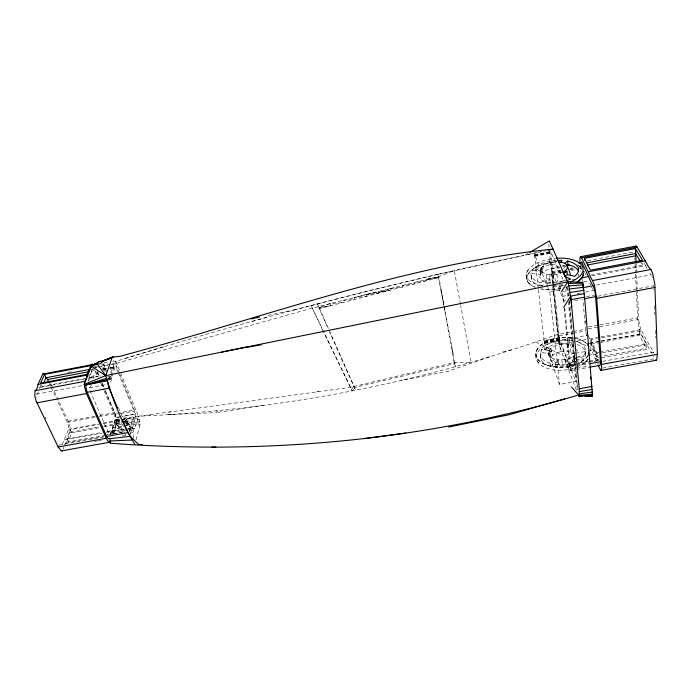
<?xml version="1.0" encoding="UTF-8"?>
<svg xmlns="http://www.w3.org/2000/svg" width="692" height="692" viewBox="0 0 692 692"><rect width="100%" height="100%" fill="white"/><g stroke="black" fill="none" stroke-linecap="round" stroke-linejoin="round"><path stroke-width="0.52" stroke-dasharray="3.46 2.59" d="M553.989 285.363L550.728 251.628L563.703 281.03M428.106 279.084L438.642 277.008L426.713 279.438L426.722 280.684L414.629 282.448L414.629 283.832L402.554 285.459L402.545 286.981L390.487 288.469L390.47 290.13L365.618 294.671M366.388 294.472L366.353 296.41L354.356 297.474L354.313 299.541L342.332 300.475L342.28 302.681L330.326 303.468L319.099 307.698L329.781 305.933M330.326 303.468L330.257 305.812L319.099 307.698M112.952 434.161L116.317 423.296L116.118 419.144L119.301 418.729M547.13 286.246L546.844 283.556L549.682 279.231L549.958 274.646L546.844 274.196A13.312 6.314 -7 0 1 541.793 267.328L543.332 265.719A13.312 6.314 -7 0 1 551.68 262.251L556.766 261.81A28.407 13.658 -6.9 0 0 529.38 272.423A28.407 13.658 -6.9 0 0 535.219 287.197M125.451 422.89L127.423 422.674L128.392 423.357L130.918 429.36L129.188 431.289M574.438 354.39A12.525 6.894 -5.5 0 0 570.113 352.038L567.189 351.467L567.146 344.106L569.654 339.781L558.176 340.248A22.672 12.361 -5.6 0 0 544.068 346.415L544.431 349.581L551.083 351.545L552.96 355.16L551.533 356.864A12.525 6.894 -5.5 0 0 556.411 364.52C562.267 366.033 569.032 365.246 573.832 361.362A12.525 6.894 -5.5 0 0 575.242 359.624M128.392 423.357L127.786 424.551L125.953 425.554M123.773 418.824L125.771 418.591L126.748 419.265L127.925 422.509L126.204 424.058M556.973 282.466L550.062 282.82L546.49 282.275A15.224 7.318 -6.9 0 1 540.729 274.3L541.092 269.015L539.924 276.246M549.18 259.171L549.188 260.071A3.893 0.502 80 0 0 549.327 261.412L549.56 262.839M117.865 371.924C116.948 371.258 116.697 366.172 115.01 367.34L111.628 377.131L111.213 380.159A16.859 5.899 78.5 0 1 110.374 382.589L109.812 383.463M92.373 368.265L88.559 378.29L88.247 380.6A15.371 5.752 78.4 0 1 88.092 381.283M540.815 288.867A28.51 13.702 -6.9 0 0 560.667 288.659L560.667 287.837A4.057 0.554 79.8 0 0 560.529 286.445L560.286 284.957M538.229 288.356L534.605 254.751L547.407 286.237M557.319 338.025L557.319 338.717A3.685 0.458 79.4 0 0 557.449 339.919L557.666 341.251M133.452 437.984L133.236 430.173L133.928 428.677L135.001 428.27L138.426 416.238L120.849 373.602M102.554 368.94C103.731 368.118 106.879 368.888 104.924 370.445M103.229 363.698L105.201 368.378L103.333 370.237M130.684 434.334L130.771 433.581A20.717 6.851 80.5 0 1 132.414 427.864L135.667 417.06L135.398 412.596L119.854 374.381M441.228 290.182L442.837 299.351M540.729 274.3L542.485 272.44L543.332 265.719L542.104 268.903L540.34 270.762L540.729 274.3L532.745 273.738L532.338 270.209L540.34 270.762L541.793 267.328M135.978 439.87L140.216 424.153L138.426 416.238L120.365 418.591M88.853 380.591L89.173 378.169L92.469 369.502M39.522 388.35L40.88 384.769M568.556 369.502L568.573 368.75A3.841 0.493 79.2 0 0 568.452 367.504L568.262 366.284M138.599 416.705L138.668 416.221M546.844 274.196L546.109 278.703L546.49 282.275L541.628 286.28L541.231 282.699A23.935 11.435 -7 0 1 532.338 270.209M570.113 352.038L570.822 347.946L570.519 344.754L574.922 340.767M108.359 379.648L110.46 379.216L111.403 378.23L111.827 372.884L115.815 361.388L115.088 359.797L113.099 360.35M91.266 385.167A16.816 6.245 78.5 0 1 90.756 386.274L89.605 387.676L89.796 390.227M64.754 444.818A18.961 7.629 80.8 0 1 65.506 443.546L65.861 443.096C69.459 436.358 72.141 428.357 68.145 421.194L52.938 388.471M62.28 444.662A20.561 8.287 80.7 0 1 64.166 440.32L68.491 429.386L68.612 426.255L67.47 422.405L56.588 399.033M38.579 391.75A15.293 6.531 78.2 0 1 37.714 393.203L36.641 394.172L36.451 397.45M328.345 328.311L317.559 303.84L319.652 308.571L438.468 277.622L438.806 276.419L437.828 274.317L365.047 291.739L293.183 310.215M129.292 431.739L129.499 430.908A22.213 7.361 80.4 0 1 131.272 424.81L134.507 414.084L122.112 416.368M118.436 423.443L103.688 426.099M113.004 434.515C116.135 427.621 118.159 419.741 114.535 412.64L104.942 390.245M110.435 434.386A22.17 7.785 80.5 0 1 112.372 428.262L115.91 417.51L121.083 416.558M112.908 433.884L110.876 434.247L116.118 419.144L121.135 420.926M110.625 373.187L114.457 363.594L116.048 365.315L119.448 373.386M92.875 378.844L95.816 370.981M105.945 435L68.266 441.868L71.691 432.734L70.29 429.706L98.904 424.455M68.266 441.868L66.83 438.823L70.29 429.706M571.696 362.893L572.665 360.385L572.362 357.159L574.827 355.403L575.13 358.629L573.832 361.362M558.591 266.299L551.204 268.124L552.683 285.701M561.385 270.745L552.13 272.51L552.934 282.613M86.682 378.048L42.091 386.473L42.965 384.527M217.764 410.59L216.769 412.596L167.879 414.603M574.966 364.943C568.98 367.547 562.259 368.083 555.797 367.53L558.427 362.963L555.036 362.271L550.46 366.414A22.628 12.395 -5.5 0 1 541.827 352.617L541.464 349.451L549.085 350.316A14.463 7.889 -5.6 0 0 554.69 359.062L555.036 362.271L556.411 364.52M569.654 339.781L569.957 342.955L567.457 347.289L570.822 347.946L573.746 345.282M555.797 367.53L555.451 364.303L558.089 359.745L565.623 359.485L575.026 357.781M528.178 269.923C525.02 274.075 525.522 280.372 529.475 283.85M537.407 348.967C534.458 353.387 535.132 359.65 538.947 363.343M585.83 361.778L588.987 357.799M588.027 355.428L585.553 358.534A26.979 14.714 -5.6 0 1 579.1 362.824M576.125 358.923L582.128 360.688L581.842 357.453L584.368 354.304A22.672 12.361 -5.6 0 0 579.403 342.514L576.419 341.355M586.176 339.564L559.776 344.4A14.463 7.889 -5.6 0 0 550.737 348.361L549.085 350.316L550.893 358.664L549.439 353.491L551.083 351.545L550.737 348.361L544.068 346.415M550.46 366.414L550.105 363.205L554.69 359.062L558.089 359.745L559.361 365.125L558.427 362.963M566.013 266.221L563.288 268.461L562.951 264.915M541.231 282.699L546.109 278.703L549.682 279.231M577.033 359.719L572.362 357.159L565.623 359.485A39.773 5 79 0 1 569.516 369.537L570.217 370.713L570.467 367.158L564.759 307.81M575.13 358.629L572.665 360.385L575.467 361.933M528.074 253.41L525.297 255.045L540.781 251.75M98.904 372.72L89.173 378.169L101.534 375.289M124.681 429.611L112.294 431.211L123.167 425.398L116.118 419.144M577.145 360.601C570.502 364.018 562.838 364.987 555.451 364.303M562.587 281.013L565.079 279.966M563.063 272.146L556.861 274.222L549.958 274.646L550.062 282.82M112.294 431.211L123.773 426.471M124.283 421.964L126.385 421.419L127.951 422.137M124.3 421.454L126.134 420.459L126.835 419.248M116.585 363.265L311.997 308.113L438.806 276.419L454.298 270.581L460.448 304.281M549.292 250.02L557.942 334.245L523.931 345.948L489.849 356.735L447.577 371.457L400.979 380.418M390.487 288.469L378.42 292.422L378.403 293.27L366.388 294.55L354.356 297.474M112.779 362.106L115.815 361.388C249.985 319.583 386.205 284.455 523.697 255.383M125.598 358.387L164.661 346.519M489.849 356.735C375.825 391.274 257.441 411.083 138.426 416.238L350.187 387.364L453.961 362.634L471.01 362.184L460.638 305.31M104.129 362.833L109.111 361.458M169.678 414.499L171.737 414.387M251.802 321.451L269.153 316.711M169.159 412.051L170.69 411.835M316.382 391.966L318.917 391.629M558.92 282.102L561.766 281.367M562.708 285.649L551.351 287.18M366.388 294.55L378.429 291.47L378.42 292.422L389.267 290.441M102.191 368.006L104.233 367.746L105.201 368.378M127.985 428.884L129.949 428.668L130.918 429.36M511.699 349.823L501.57 352.271L501.691 352.989M93.567 366.613L96.603 365.904M101.655 364.719L107.727 363.291M541.594 251.628L437.828 274.317L455.673 366.622L453.961 362.634L438.806 276.419M543.644 251.205L545.53 250.807M267.847 315.396L295.994 309.48M107.675 376.855L110.815 376.24M534.561 254.794L550.728 251.628M534.535 255.002L550.797 251.741M534.544 255.348L550.642 252.234M534.57 255.806L550.668 252.701M534.631 256.36L550.711 253.255M562.708 265.512L564.767 265.123M587.603 260.746L636.441 251.395M556.1 260.356L550.028 261.135A23.935 11.435 -7 0 0 535.124 267.311L535.522 270.832L542.485 272.44A15.224 7.318 -6.9 0 1 552.026 268.47L560.485 266.844M562.553 266.446L565.658 265.858M551.264 271.93L560.797 270.114M570.32 268.297L572.44 267.89M569.611 269.171L573.729 268.392M552.13 272.51L552.519 273.029L561.792 271.264M570.044 269.69L573.132 269.093M579.316 267.916L581.375 267.519M552.06 274.075L561.619 272.25M571.177 270.425L575.424 269.62M579.671 268.807L581.799 268.401M68.05 372.408L72.236 371.621M95.159 367.262L110.391 364.364M111.412 364.174L114.457 363.594M93.394 368.066L97.468 367.296M98.489 367.106L107.649 365.359M111.723 364.589L113.756 364.2M91.517 369.632L94.7 369.026M590.726 275.148L642.747 265.278L642.66 263.271M559.906 281.981L563.772 281.246M564.733 281.064L566.67 280.692M591.928 275.9L645.722 265.693L646.648 267.942A30.958 7.24 80.5 0 0 647.115 268.963M91.197 371.267L95.349 370.48M102.779 369.07L105.971 368.464M110.21 367.66L116.585 366.457M103.307 369.243L108.35 368.282M109.362 368.092L115.408 366.95M102.883 369.64L105.919 369.07M109.959 368.3L115.01 367.34M104.163 370.289L106.17 369.909M110.201 369.139L116.239 367.997M563.625 285.675L558.332 286.678L559.387 289.922A33.571 4.619 80 0 0 561.593 295.095L562.89 297.802L563.746 304.091M583.728 281.869L587.958 281.073M39.634 387.529L84.398 379.078M88.559 378.29L100.971 375.946M547.804 287.215L549.794 292.119L561.022 290M565.104 289.23L567.137 288.841L567.942 297.37M562.985 291.41L568.21 290.424M596.443 285.095L651.259 274.759L650.368 274.023A30.958 7.24 80.5 0 1 648.516 271.593M108.549 377.711L111.628 377.131M108.246 378.827L111.403 378.23M36.641 394.172L82.902 385.461M562.44 296.384L568.694 295.207M577.033 293.633L581.193 292.854M585.363 292.067L593.693 290.502M89.605 387.676L108.263 384.172M563.444 300.908L565.528 300.518M586.392 296.6L594.731 295.034M574.715 300.553L581.003 299.377M597.776 296.228L653.784 285.735L653.931 289.991M68.145 421.194L95.557 416.143M99.778 415.364L114.535 412.64M67.47 422.405L94.942 417.345M99.164 416.558L134.585 410.027M588.408 326.918L598.883 324.989M599.929 324.79L637.635 317.844L635.533 273.911M105.054 390.167L115.503 414.569L119.638 413.807M120.668 413.617L134.101 411.143L134.456 414.266L122.06 416.549M550.737 348.361L552.96 355.16A12.525 6.894 -5.5 0 1 560.797 351.7L557.691 334.409L572.44 331.693M573.495 331.503L585.086 329.366M588.243 328.786L598.753 326.849M599.808 326.659L638.707 319.488L637.332 290.346M564.162 308.347L569.611 365.921A3.728 0.484 79.2 0 1 569.127 365.402L568.876 364.615A42.523 5.354 79 0 0 565.39 355.671L559.404 340.438L558.409 335.992L572.154 333.457M573.21 333.267L585.89 330.932M121.022 416.74L115.858 417.691L115.503 414.569M568.34 301.634L575.813 381.543L559.508 384.458L544.63 343.379L544.12 340.611L559.344 337.817L554.102 286.436M544.189 341.156L559.404 338.362L559.344 337.817M544.267 341.71L559.482 338.916L559.404 338.362M68.491 429.386L98.1 423.954M103.393 422.985L120.183 419.897M121.212 419.715L135.667 417.06M544.362 342.237L559.577 339.452L575.813 381.543M103.143 423.677L114.803 421.54L116.118 424.594L104.483 426.73M544.457 342.722L559.672 339.928M544.543 343.102L573.166 337.912M574.23 337.722L586.937 335.386M544.63 343.379L559.845 340.585M69.935 432.327L99.475 426.869M71.691 432.734L100.254 427.5M589.333 338.985L599.877 337.056M600.924 336.866L640.965 329.539L648.932 344.391A40.136 8.555 78.5 0 1 653.784 353.171M590.951 339.755L596.694 352.73L597.032 357.167L591.297 344.14L590.951 339.755L597.248 338.604M601.443 337.834L639.235 330.923L646.068 343.768L646.259 348.258L602.274 356.216M112.597 427.95L125.183 425.649M126.229 425.459L131.48 424.499M589.619 343.18L600.12 341.268M601.166 341.078L641.077 333.786L649.702 349.694A36.892 7.854 78.5 0 1 652.115 353.724M589.645 343.258L600.146 341.338M601.201 341.147L641.112 333.855L638.958 327.255L637.635 317.844M66.83 438.823L102.485 432.318M106.68 431.548L111.931 430.597L113.272 433.668M64.468 439.93L102.252 433.045M106.447 432.275L124.275 429.023M128.461 428.262L132.656 427.492M591.297 344.14L599.67 342.609M600.717 342.419L639.443 335.361L646.259 348.258M106.992 434.81L125.105 431.497M113.92 433.694L123.072 432.033M129.17 430.917L133.236 430.173M65.861 443.096L103.575 436.228M58.638 445.207L104.57 436.842M565.148 355.204L574.576 353.491M575.623 353.301L587.136 351.207M588.191 351.017L594.471 349.875L594.757 350.334A42.662 6.686 78.8 0 1 598.684 359.235L598.952 360.013A3.737 0.605 79.1 0 0 599.393 360.618M122.216 435.873L127.51 434.913M95.012 441.47L97.131 441.081M98.195 440.89L101.378 440.311M596.694 352.73L598.788 352.349M599.843 352.159L646.068 343.768M576.064 357.6L587.551 355.515M588.598 355.325L601.227 353.032M602.291 352.842L648.932 344.391M589.852 346.329L595.293 358.802L600.578 357.851M601.633 357.66L649.208 349.053M569.611 364.701L574.784 363.767M578.919 363.015L588.217 361.336M589.255 361.146L599.592 359.286M569.127 365.402L575.294 364.286M576.324 364.104L588.667 361.873M589.696 361.691L598.952 360.013M569.499 366.016L575.683 364.9M576.713 364.71L589.082 362.478M594.238 361.544L596.296 361.172M570.467 367.158L575.658 366.224M576.696 366.033L589.143 363.793M602.646 361.354L656.163 351.7M569.516 369.537L575.882 368.395M576.946 368.205L588.633 366.094M570.217 370.713L588.754 367.383M602.732 368.075L654.381 358.793L653.784 357.349A36.892 7.854 78.5 0 0 653.36 356.371M111.524 432.5L133.928 428.677M129.888 433.183L132.968 432.682M263.358 405.348L216.769 412.596L216.12 410.763M426.713 279.438L438.468 277.622M125.71 429.472L135.001 428.27L126.645 425.286M535.522 270.832A23.883 11.479 -6.9 0 1 550.391 264.655L556.446 263.877M551.386 267.683L552.026 268.47L559.75 267.968M104.613 371.812L105.305 371.725M544.431 349.581A22.628 12.395 -5.5 0 1 558.496 343.414L569.957 342.955M559.776 344.4L567.146 344.106L570.519 344.754A14.463 7.889 -5.6 0 1 573.374 345.879M560.797 351.7L567.189 351.467M116.317 419.784L120.451 419.438M121.481 419.352L139.04 417.89M110.46 379.216L109.198 379.268L107.571 378.014M116.446 420.572L120.642 420.399M124.845 420.226L139.55 419.62M116.472 421.463L120.737 421.437M125.001 421.402L139.922 421.298M546.844 283.556L553.038 283.59M116.438 422.388L121.835 422.501M122.908 422.518L140.165 422.864M116.317 423.296L121.507 423.478M125.667 423.625L140.216 424.153M123.288 431.843L116.109 424.11L122.363 424.369M126.541 424.542L140.095 425.104M541.827 352.617L549.439 353.491L551.533 356.864M535.124 267.311L542.104 268.903L542.485 272.44M571.895 279.222L575.043 279.949M577.837 356.276L581.842 357.453M535.539 341.96L563.115 355.679M116.109 424.11L125.719 431.393M453.961 362.634L455.085 363.56L354.451 387.529L329.66 332.16M124.006 432.612L126.16 434.931M453.208 353.846L451.798 346.58M593.087 289.801L593.476 290.277M644.062 262.986L645.722 265.693M641.103 262.571L642.747 265.278M595.293 358.802L595.682 359.451A36.685 5.726 78.8 0 1 596.322 360.627M351.908 386.949L353.958 390.625M353.638 386.534L355.653 390.271L328.786 329.305M585.242 273.132L586.185 275.061M322.766 330.465L311.097 305.527L352.254 390.98L323.173 331.304M45.153 417.103L46.079 419.041M41.312 384.821L42.091 386.473M49.331 383.454L50.689 386.37M51.147 387.347L56.13 398.056M50.706 383.662L52.497 387.511M640.965 329.539L639.494 325.084L638.707 319.488M587.992 335.196L594.471 349.875M318.32 306.461L327.913 328.207M566.281 286.895L567.137 288.841M90.003 390.781L109.163 434.403M589.93 342.929L594.869 354.192A39.902 6.237 78.8 0 1 598.096 361.008M95.773 371.466L98.316 377.382M100.85 383.29L103.809 390.184M104.233 391.17L113.964 413.833L115.054 417.717L115.019 420.848L111.438 431.696A20.665 7.301 80.5 0 0 110.348 434.126M97.114 371.621L99.207 376.5M102.131 383.333L104.639 389.189M97.01 371.742L99.094 376.612M102.018 383.429L104.518 389.267M552.519 273.029L557.501 284.723M121.342 420.995L122.164 422.907M124.499 418.634L125.71 421.497M103.316 368.741L103.964 370.281M118.375 407.545L122.51 417.285M105.599 369.303L106.897 372.382M548.574 354.416L551.1 360.454M118.271 372.901L134.101 411.143M115.815 361.388L120.46 372.651M149.213 414.767L149.559 415.615M576.436 390.245L560.762 349.59L557.942 334.245L558.738 340.317M589.757 282.976L590.189 284.109A33.692 5.77 80.2 0 0 590.622 285.165M651.855 275.952L652.426 277.578M560.667 288.659L560.641 288.581A28.407 13.658 -6.9 0 1 541.801 288.953M562.38 292.82L564.248 302.516M586.496 335.793L585.709 331.2M589.956 349.131L590.302 351.086M443.2 301.435L444.697 309.826M559.482 338.916L559.577 339.452M561.826 359.892L562.587 365.264M556.861 274.222L557.968 282.345M531.326 276.195L531.741 279.741M540.59 355.87L540.962 359.053M538.35 289.42L544.12 340.611M549.085 350.316L549.439 353.491M585.579 330.369L582.923 299.506M549.794 292.119L559.508 384.458M553.046 283.685L558.409 335.992M552.796 286.756L557.691 334.409M550.028 261.135L550.391 264.655M558.176 340.248L558.496 343.414M567.336 363.914L567.656 367.149M568.798 292.5L569.092 295.7M569.49 299.982L573.642 344.858M573.746 345.931L574.533 354.477M574.637 355.541L575.424 364.096M575.528 365.16L576.315 373.715M576.419 374.779L577.111 382.261M577.206 383.325L577.803 389.743M567.803 287.526L568.599 296.072M569.101 301.409L577.439 391.101M577.967 360.229L578.192 362.66M585.389 351.008L585.666 354.235M582.681 279.153L582.863 281.298M580.908 266.273L581.263 270.537M585.432 320.638L585.605 322.775M580.043 265.071L580.588 271.523M553.375 274.655L553.972 282.838M551.68 262.251L552.026 268.47M548.894 244.354L549.024 246.958M636.06 263.358L637.28 289.265M639.235 330.923L639.443 335.361M634.763 257.831L634.867 259.976M635.074 264.266L635.481 272.838M565.623 359.485L565.874 364.909M654.511 305.95L654.822 314.462M655.393 330.421L655.661 337.869M598.865 363.075A39.902 6.237 78.8 0 1 599.255 364.182M592.689 289.239A33.692 5.77 80.2 0 1 591.47 287.042M560.408 289.057A30.664 4.221 80 0 1 559.041 285.64M576.799 349.278A14.463 7.889 -5.6 0 1 577.119 351.32M597.663 363.534A36.685 5.726 78.8 0 1 598 364.381M578.832 273.833A23.883 11.479 -6.9 0 1 578.157 276.16M540.616 286.021A23.883 11.479 -6.9 0 1 532.745 273.738M567.795 286.73A28.407 13.658 -6.9 0 1 565.831 287.344M576.92 264.82A28.407 13.658 -6.9 0 1 580.181 266.896M567.847 286.799A28.51 13.702 -6.9 0 1 565.874 287.414M535.158 287.267A28.51 13.702 -6.9 0 1 529.293 272.44A28.51 13.702 -6.9 0 1 556.731 261.74M578.763 265.806A28.51 13.702 -6.9 0 1 580.268 266.896M577.111 344.573A22.628 12.395 -5.5 0 1 582.128 360.688M550.105 363.205A22.672 12.361 -5.6 0 1 541.464 349.451M588.364 358.785A26.919 14.748 -5.5 0 1 552.873 369.727A26.919 14.748 -5.5 0 1 538.86 350.757A26.919 14.748 -5.5 0 1 575.502 341.39M577.5 341.883A26.919 14.748 -5.5 0 1 586.868 346.813M588.183 355.532A27.075 14.766 -5.6 0 1 578.598 363.101M575.069 364.52A27.075 14.766 -5.6 0 1 535.885 353.932A27.075 14.766 -5.6 0 1 575.251 338.137M577.258 338.63A27.075 14.766 -5.6 0 1 586.678 343.543M575.026 364.494A26.979 14.714 -5.6 0 1 535.997 354.581A26.979 14.714 -5.6 0 1 573.114 337.817M574.17 337.999A26.979 14.714 -5.6 0 1 577.214 338.699L582.552 340.758A26.979 14.714 -5.6 0 1 586.6 343.604M562.397 284.516A28.476 13.606 -7 0 1 553.678 285.831M542.364 285.511A28.476 13.606 -7 0 1 527.295 271.428A28.476 13.606 -7 0 1 555.356 258.324M110.011 376.5A15.414 5.398 78.5 0 1 108.86 379.804M63.491 448.883A18.961 7.629 80.8 0 1 63.949 446.963"/><path stroke-width="1.04" d="M635.178 246.871A10.242 2.275 80.3 0 1 637.133 247.087L646.648 263.297A27.637 6.47 80.5 0 0 649.97 268.686L650.99 269.482L652.79 273.807L654.805 284.135L657.4 354.339L656.596 360.212L600.812 370.419L599.056 367.184A36.685 5.726 78.8 0 0 598.355 365.272M579.801 261.265L580.095 257.45A10.181 1.652 80.1 0 1 581.539 257.753L637.133 247.087M577.284 395.366C426.177 440.069 267.086 455.111 110.106 443.209L110.071 438.65L130.001 436.375M578.296 395.08L579.152 396.135L579.239 388.757L571.082 299.653L568.374 283.452L549.344 240.894L529.925 252.329M635.81 252.753L636.009 262.285M583.936 272.484L583.91 271.437M92.884 364.468L92.071 364.044L90.981 364.883L87.036 375.116L86.725 377.469A13.728 5.138 78.3 0 1 85.6 380.418L84.597 381.378L35.076 390.72L34.773 395.815L36.01 400.677L58.154 447.023L61.233 450.916L110.46 442.119M221.786 352.081L246.084 347.142M585.034 396.17L592.335 396.334L592.413 394.155L584.584 297.119L582.742 282.284L567.803 281.817L105.738 375.644L84.121 384.337L86.413 384.864L107.122 379.778M43.968 373.204L42.714 374.069L37.999 384.397L37.584 386.759A13.65 5.83 78.1 0 1 36.235 389.734L35.076 390.72M84.597 381.378L84.441 386.465L86.483 393.558L106.274 438.27L108.168 441.444L109.855 442.447M84.121 384.337L91.448 365.523L96.88 363.257M43.838 382.589L46.018 377.728L44.487 374.458L90.678 365.661L91.396 367.322M44.487 374.458L40.534 383.178L87.348 374.311L88.074 375.972M109.518 438.183L108.324 438.823L106.663 436.47L87.166 392.329L85.834 386.837L86.05 384.864L107.987 380.738M580.995 262.424L581.237 261.965L581.998 262.735L589.558 278.764A30.768 5.276 80.2 0 0 592.586 284.931L594.272 288.529L595.457 294.645L600.613 363.283L600.076 365.341L589.783 367.192M563.66 307.421L570.701 296.089L584.273 293.65M561.359 291.713L567.803 281.817M560.485 262.787L562.094 260.33L557.103 260.348M566.393 265.901L567.95 264.621L567.63 261.074L564.508 263.635M567.63 261.074A23.935 11.435 -7 0 1 574.723 276.333L567.353 274.655L564.741 276.368L570.615 279.04L567.111 280.519M558.444 261.801L561.532 262.225A13.312 6.314 -7 0 1 565.347 270.667L563.063 272.146L564.067 274.681M600.812 370.419L601.582 368.992L601.582 364.39L596.668 298.356L594.367 284.836L592.041 279.654A27.464 4.714 80.2 0 1 589.333 274.188L581.539 257.753M134.776 444.203C121.662 423.123 112.77 399.396 105.738 375.644L91.128 366.12L100.158 361.276L101.958 361.319L102.399 362.175L99.83 363.957L96.949 363.88L97.486 362.452L100.158 361.276M62.098 451.106L62.799 450.752M107.148 359.606L112.502 357.089L119.595 356.406C263.392 317.983 404.163 264.214 553.168 249.111L548.012 250.21M95.453 363.914L91.448 365.523L95.392 364.009M101.473 361.509L112.502 357.089L113.644 357.617M91.837 365.186L96.223 363.629M101.162 361.7L113.004 357.089L100.911 361.717M101.309 361.734L112.156 357.574L105.738 375.644L97.278 364.096L91.128 366.12M92.278 365.16L96.344 363.724M85.289 384.968L106.559 378.334M564.655 398.869L509.165 414.724L448.641 427.05M251.161 318.9L259.5 317.144M93.688 382.685L107.312 379.865M580.467 256.732L635.732 246.118M584.429 258.367L635.394 248.592L642.531 260.253L590.345 270.191L584.429 258.367L584.584 260.313M566.696 265.659L569.516 265.123M578.988 263.306L581.998 262.735M586.937 262.848L635.628 253.532L640.558 261.663M587.231 265.062L635.706 255.806M42.714 374.069L90.981 364.883M588.485 271.766L645.653 260.893M46.018 377.728L90.012 369.372M581.557 277.873L588.762 276.506M46.277 377.564L47.514 379.553L89.112 371.665M37.999 384.397L87.036 375.116M592.836 280.485L650.99 269.482M582.837 287.664L593.286 285.692M571.082 299.653L584.584 297.119M584.143 298.788L595.665 296.626M87.166 392.329L109.12 388.212L117.502 407.934M36.901 402.839L86.483 393.558M596.668 298.356L655.039 287.431M106.663 436.47L127.977 432.587L129.56 434.965M58.154 447.023L106.274 438.27M246.049 347.496L261.169 344.763M590.172 363.603L600.544 361.734M601.582 364.39L657.4 354.339M579.239 388.757L591.945 386.499M579.446 391.577L592.17 389.44M570.199 292.439L583.936 290.303M579.498 393.834L592.326 392.053M363.966 438.642L405.772 433.036M569.62 288.962L583.59 287.301M579.394 395.392L592.413 394.155M568.997 285.891L583.261 284.853M109.976 440.986L132.726 440M579.152 396.135L592.413 395.616M211.873 447.101L215.852 447.084M568.374 283.452L582.975 283.14M578.78 396.023L581.903 396.101M567.95 264.621L572.639 266.109A23.883 11.479 -6.9 0 1 578.296 270.866M592.335 396.334L592.006 394.111M142.128 444.61L138.495 444.411L129.49 435.588M655.212 360.039L655.955 360.523M571.531 387.096L579.265 395.781M565.347 270.667L566.151 272.259M47.514 379.553L48.873 382.477M122.527 419.767L127.977 432.587M567.232 265.685L569.827 272.484A15.224 7.318 -6.9 0 1 570.139 274.369M109.5 386.534L109.699 387.087M109.12 388.212L107.805 382.702M570.701 296.089L571.73 306.764M564.655 275.459L564.395 272.752L567.025 271.039L567.353 274.655M583.01 285.511L583.278 288.737M587.819 343.578L587.992 345.723M588.529 352.176L588.71 354.33M590.579 376.906L590.76 379.06M591.297 385.513L591.47 387.658M635.394 248.592L635.628 253.532M583.399 273.548A28.407 13.658 -6.9 0 1 582.11 277.241L578.927 280.84A28.407 13.658 -6.9 0 1 576.678 282.526M583.503 273.574A28.51 13.702 -6.9 0 1 576.756 282.578M556.377 258.246A28.476 13.606 -7 0 1 582.171 265.936A28.476 13.606 -7 0 1 570.277 282.051"/></g></svg>
